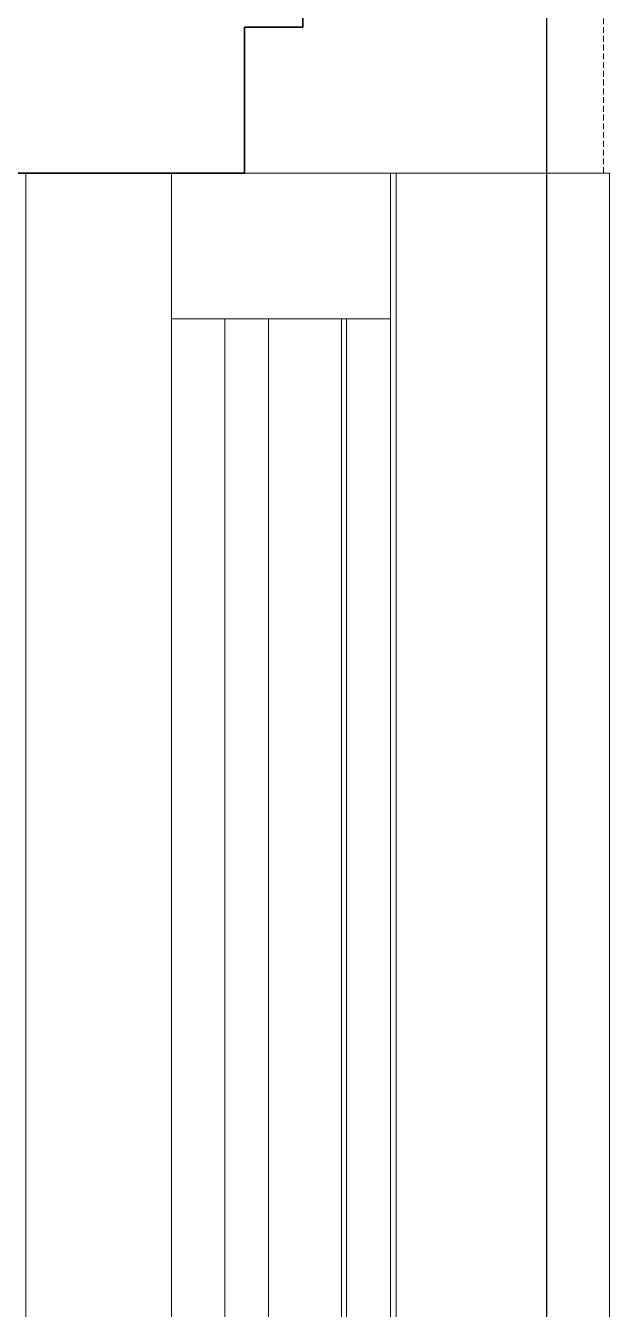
# Model space of a CAD drawing. Header units: millimetres. Extents: x 652554 to 1678317, y -308114 to 170803.
# Drawn here: x 678546.9 to 678746.9, y 113360.6 to 113800.5 of the extents above; entities that cross this region are included whole.
import ezdxf

# ---------------------------------------------------------------- set-up
doc = ezdxf.new("R2010")
doc.units = ezdxf.units.MM
doc.linetypes.add('DPA_Hidden 50', pattern=[3, 2, -1])
for name, color, linetype, lineweight in [('A-DETL', 1, 'Continuous', 70), ('A-GENM', 1, 'Continuous', 9), ('A-GLAZ-CURT', 2, 'Continuous', 9), ('A-GLAZ-CWMG', 2, 'Continuous', 35)]:
    doc.layers.add(name, color=color, linetype=linetype, lineweight=lineweight)
doc.layers.add('DIM', color=1, linetype='Continuous')

# ---------------------------------------------------------------- blocks, each defined once
blk = doc.blocks.new('DPA_CP_Entrance Louver Grill Vertical Z - Louver Grill Vertical Z-18398701-2250-01 ENTRANCE 2 ELEVATION 3')
at = {"layer": 'A-GLAZ-CURT'}
for p, q in [((632540.53, 113750), (632490.53, 113750)), ((632490.53, 113750), (632540.53, 113750)), ((632540.53, 113750), (632490.53, 113750)), ((632490.53, 113750), (632540.53, 113750)), ((632490.53, 108575), (632490.53, 113750)), ((632490.53, 108575), (632490.53, 113750)), ((632490.53, 108575), (632490.53, 113750)), ((632490.53, 108575), (632490.53, 113750)), ((632540.53, 113750), (632540.53, 108575)), ((632540.53, 108575), (632540.53, 113750)), ((632540.53, 113750), (632540.53, 108575)), ((632540.53, 108575), (632540.53, 113750)), ((632540.53, 113700), (632540.53, 113750)), ((632540.53, 113750), (632615.53, 113750)), ((632615.53, 113750), (632540.53, 113750)), ((632540.53, 113750), (632540.53, 113700)), ((632615.53, 113750), (632690.53, 113750)), ((632617.53, 113750), (632615.53, 113750)), ((632615.53, 113750), (632615.53, 108575)), ((632615.53, 108575), (632615.53, 113750)), ((632615.53, 113750), (632617.53, 113750)), ((632690.53, 113750), (632615.53, 113750)), ((632615.53, 113750), (632615.53, 108575)), ((632615.53, 108575), (632615.53, 113750)), ((632615.53, 113750), (632615.53, 113700)), ((632615.53, 113700), (632615.53, 113750)), ((632690.53, 113750), (632617.53, 113750)), ((632617.53, 113750), (632690.53, 113750)), ((632617.53, 108575), (632617.53, 113750)), ((632617.53, 108575), (632617.53, 113750)), ((632690.53, 113750), (632690.53, 108575)), ((632690.53, 113750), (632690.53, 108575)), ((632690.53, 108575), (632690.53, 113750)), ((632690.53, 108575), (632690.53, 113750)), ((632615.53, 113700), (632540.53, 113700)), ((632540.53, 113700), (632615.53, 113700))]:
    blk.add_line(p, q, dxfattribs=at)
blk = doc.blocks.new('DPA_CP_Entrance Louver Grill Vertical Z - Louver Grill Vertical Z-V52-2250-01 ENTRANCE 2 ELEVATION 3')
at = {"layer": 'A-GLAZ-CURT'}
for p, q in [((632540.53, 113750), (632490.53, 113750)), ((632490.53, 113750), (632540.53, 113750)), ((632540.53, 113750), (632490.53, 113750)), ((632490.53, 113750), (632540.53, 113750)), ((632490.53, 108575), (632490.53, 113750)), ((632490.53, 108575), (632490.53, 113750)), ((632490.53, 108575), (632490.53, 113750)), ((632490.53, 108575), (632490.53, 113750)), ((632540.53, 113750), (632540.53, 108575)), ((632540.53, 108575), (632540.53, 113750)), ((632540.53, 113750), (632540.53, 108575)), ((632540.53, 108575), (632540.53, 113750)), ((632540.53, 113700), (632540.53, 113750)), ((632540.53, 113750), (632615.53, 113750)), ((632615.53, 113750), (632540.53, 113750)), ((632540.53, 113750), (632540.53, 113700)), ((632615.53, 113750), (632690.53, 113750)), ((632617.53, 113750), (632615.53, 113750)), ((632615.53, 113750), (632615.53, 108575)), ((632615.53, 108575), (632615.53, 113750)), ((632615.53, 113750), (632617.53, 113750)), ((632690.53, 113750), (632615.53, 113750)), ((632615.53, 113750), (632615.53, 108575)), ((632615.53, 108575), (632615.53, 113750)), ((632615.53, 113750), (632615.53, 113700)), ((632615.53, 113700), (632615.53, 113750)), ((632690.53, 113750), (632617.53, 113750)), ((632617.53, 113750), (632690.53, 113750)), ((632690.53, 113750), (632690.53, 108575)), ((632690.53, 113750), (632690.53, 108575)), ((632690.53, 108575), (632690.53, 113750)), ((632690.53, 108575), (632690.53, 113750)), ((632615.53, 113700), (632540.53, 113700)), ((632540.53, 113700), (632615.53, 113700))]:
    blk.add_line(p, q, dxfattribs=at)
blk = doc.blocks.new('GM_Louver Grill Vertical Z - Z Profile-12047619-2250-01 ENTRANCE 2 ELEVATION 3')
at = {"layer": 'A-GENM'}
for p, q in [((632615.53, 113750), (632688.53, 113750)), ((632617.53, 113750), (632615.53, 113750)), ((632615.53, 113750), (632615.53, 108575)), ((632615.53, 108575), (632615.53, 113750)), ((632690.53, 113750), (632617.53, 113750)), ((632689.33, 113750), (632690.53, 113750)), ((632690.53, 108575), (632690.53, 113750)), ((632690.53, 108575), (632690.53, 113750)), ((632690.53, 108575), (632690.53, 113750))]:
    blk.add_line(p, q, dxfattribs=at)
blk = doc.blocks.new('DPA_CP_Entrance Louver Grill Vertical Z - Louver Grill Vertical Z-18398766-2250-01 ENTRANCE 2 ELEVATION 3')
at = {"layer": 'A-GLAZ-CURT'}
for p, q in [((632533.83, 113750), (631932.54, 113750)), ((632598.78, 113750), (631997.49, 113750)), ((632508.83, 113750), (632465.53, 113750)), ((632465.53, 113750), (632490.53, 113750)), ((632490.53, 113750), (632533.83, 113750)), ((632490.53, 108575), (632490.53, 113750)), ((632533.83, 113750), (632508.83, 113750)), ((632598.78, 113750), (632533.83, 113750)), ((632573.78, 113750), (632598.78, 113750)), ((632638.73, 113750), (632573.78, 113750)), ((632600.51, 113750), (632576.51, 113750)), ((632576.51, 113750), (632639.73, 113750)), ((632598.78, 113750), (632600.51, 113750)), ((632540.53, 113700), (632598.78, 113700)), ((632573.73, 113700), (632540.53, 113700)), ((632573.78, 113700), (632573.78, 108635)), ((632598.78, 113700), (632574.78, 113700)), ((632598.78, 108635), (632598.78, 113700)), ((632600.51, 108635), (632600.51, 113700))]:
    blk.add_line(p, q, dxfattribs=at)
blk = doc.blocks.new('GM_Louver Grill Vertical Z - Z Profile-V58-2250-01 ENTRANCE 2 ELEVATION 3')
at = {"layer": 'A-GENM'}
for p, q in [((632446, 113750), (632460.95, 113750)), ((632447.73, 113750), (632446, 113750)), ((632460.87, 113750), (632447.73, 113750)), ((632500.95, 113750), (632460.87, 113750)), ((632460.95, 113750), (632501.04, 113750)), ((632505.95, 113750), (632500.95, 113750)), ((632501.04, 113750), (632504.22, 113750)), ((632504.22, 113750), (632505.95, 113750))]:
    blk.add_line(p, q, dxfattribs=at)
blk = doc.blocks.new('GM_Louver Grill Vertical Z - Z Profile-V57-2250-01 ENTRANCE 2 ELEVATION 3')
at = {"layer": 'A-GENM'}
for p, q in [((632145.26, 113750), (632160.21, 113750)), ((632147, 113750), (632145.26, 113750)), ((632160.13, 113750), (632147, 113750)), ((632200.22, 113750), (632160.13, 113750)), ((632160.21, 113750), (632200.3, 113750)), ((632205.22, 113750), (632200.22, 113750)), ((632200.3, 113750), (632203.48, 113750)), ((632203.48, 113750), (632205.22, 113750)), ((632145.26, 113700), (632145.26, 108635)), ((632160.21, 108635), (632160.21, 113700))]:
    blk.add_line(p, q, dxfattribs=at)
blk = doc.blocks.new('Rectangular Mullion - Entrance Louver Top-15304690-2250-01 ENTRANCE 2 ELEVATION 3')
at = {"layer": 'A-GLAZ-CWMG'}
blk.add_line((631058.33, 113750), (632490.53, 113750), dxfattribs=at)
blk.add_line((631058.33, 113750), (632490.53, 113750), dxfattribs=at)
blk = doc.blocks.new('Rectangular Mullion - Entrance Louver Top-15305103-2250-01 ENTRANCE 2 ELEVATION 3')
at = {"layer": 'A-GLAZ-CWMG'}
for p, q in [((632685.53, 113950), (632415.53, 113950)), ((632415.53, 113950), (632415.53, 113750)), ((632685.53, 113920), (632685.53, 113950)), ((632585.53, 113800), (632585.53, 113920)), ((632585.53, 113920), (632685.53, 113920)), ((632565.53, 113750), (632565.53, 113800)), ((632565.53, 113800), (632585.53, 113800)), ((632415.53, 113750), (632565.53, 113750))]:
    blk.add_line(p, q, dxfattribs=at)
blk = doc.blocks.new('Rectangular Mullion - Entrance Louver Top-15305097-2250-01 ENTRANCE 2 ELEVATION 3')
at = {"layer": 'A-GLAZ-CWMG'}
for p, q in [((632685.53, 113920), (632685.53, 113950)), ((632585.53, 113800.99), (632585.53, 113920)), ((632565.53, 113750), (632565.53, 113800))]:
    blk.add_line(p, q, dxfattribs=at)
blk = doc.blocks.new('Rectangular Mullion - Entrance Louver Top-15305096-2250-01 ENTRANCE 2 ELEVATION 3')
at = {"layer": 'A-GLAZ-CWMG'}
for p, q in [((632585.53, 113800), (632565.53, 113800)), ((632565.53, 113800), (632565.53, 113750)), ((632565.53, 113750), (631954.19, 113750))]:
    blk.add_line(p, q, dxfattribs=at)

msp = doc.modelspace()

# ---------------------------------------------------------------- linework, layer by layer
at = {"layer": 'A-DETL', "color": 9, "linetype": 'DPA_Hidden 50', "lineweight": 9}
msp.add_line((678744.9322, 113749.999), (678744.9322, 114549.999), dxfattribs=at)
at = {"layer": 'DIM', "color": 6}
msp.add_lwpolyline([(669892, 113950.8585), (678725.3852, 113950.8585), (678725.3852, 102550), (669892, 102550)], close=True, dxfattribs=at)

# ---------------------------------------------------------------- block references
at = {"layer": 'A-GENM'}
for name, p in [('GM_Louver Grill Vertical Z - Z Profile-V58-2250-01 ENTRANCE 2 ELEVATION 3', (46056.406, 0)), ('GM_Louver Grill Vertical Z - Z Profile-V58-2250-01 ENTRANCE 2 ELEVATION 3', (46093.9982, 0)), ('GM_Louver Grill Vertical Z - Z Profile-V58-2250-01 ENTRANCE 2 ELEVATION 3', (46131.5904, 0)), ('GM_Louver Grill Vertical Z - Z Profile-V57-2250-01 ENTRANCE 2 ELEVATION 3', (46469.9206, 0)), ('GM_Louver Grill Vertical Z - Z Profile-12047619-2250-01 ENTRANCE 2 ELEVATION 3', (46056.406, 0)), ('GM_Louver Grill Vertical Z - Z Profile-12047619-2250-01 ENTRANCE 2 ELEVATION 3', (46056.406, 0)), ('GM_Louver Grill Vertical Z - Z Profile-12047619-2250-01 ENTRANCE 2 ELEVATION 3', (46056.406, 0)), ('GM_Louver Grill Vertical Z - Z Profile-12047619-2250-01 ENTRANCE 2 ELEVATION 3', (46056.406, 0)), ('GM_Louver Grill Vertical Z - Z Profile-12047619-2250-01 ENTRANCE 2 ELEVATION 3', (46056.406, 0)), ('GM_Louver Grill Vertical Z - Z Profile-12047619-2250-01 ENTRANCE 2 ELEVATION 3', (46056.406, 0)), ('GM_Louver Grill Vertical Z - Z Profile-12047619-2250-01 ENTRANCE 2 ELEVATION 3', (46056.406, 0)), ('GM_Louver Grill Vertical Z - Z Profile-12047619-2250-01 ENTRANCE 2 ELEVATION 3', (46056.406, 0)), ('GM_Louver Grill Vertical Z - Z Profile-12047619-2250-01 ENTRANCE 2 ELEVATION 3', (46056.406, 0)), ('GM_Louver Grill Vertical Z - Z Profile-12047619-2250-01 ENTRANCE 2 ELEVATION 3', (46056.406, 0)), ('GM_Louver Grill Vertical Z - Z Profile-12047619-2250-01 ENTRANCE 2 ELEVATION 3', (46056.406, 0)), ('GM_Louver Grill Vertical Z - Z Profile-12047619-2250-01 ENTRANCE 2 ELEVATION 3', (46056.406, 0)), ('GM_Louver Grill Vertical Z - Z Profile-12047619-2250-01 ENTRANCE 2 ELEVATION 3', (46056.406, 0)), ('GM_Louver Grill Vertical Z - Z Profile-12047619-2250-01 ENTRANCE 2 ELEVATION 3', (46056.406, 0)), ('GM_Louver Grill Vertical Z - Z Profile-12047619-2250-01 ENTRANCE 2 ELEVATION 3', (46056.406, 0)), ('GM_Louver Grill Vertical Z - Z Profile-12047619-2250-01 ENTRANCE 2 ELEVATION 3', (46056.406, 0)), ('GM_Louver Grill Vertical Z - Z Profile-12047619-2250-01 ENTRANCE 2 ELEVATION 3', (46056.406, 0)), ('GM_Louver Grill Vertical Z - Z Profile-12047619-2250-01 ENTRANCE 2 ELEVATION 3', (46056.406, 0)), ('GM_Louver Grill Vertical Z - Z Profile-12047619-2250-01 ENTRANCE 2 ELEVATION 3', (46056.406, 0)), ('GM_Louver Grill Vertical Z - Z Profile-12047619-2250-01 ENTRANCE 2 ELEVATION 3', (46056.406, 0)), ('GM_Louver Grill Vertical Z - Z Profile-12047619-2250-01 ENTRANCE 2 ELEVATION 3', (46056.406, 0)), ('GM_Louver Grill Vertical Z - Z Profile-12047619-2250-01 ENTRANCE 2 ELEVATION 3', (46056.406, 0)), ('GM_Louver Grill Vertical Z - Z Profile-12047619-2250-01 ENTRANCE 2 ELEVATION 3', (46056.406, 0)), ('GM_Louver Grill Vertical Z - Z Profile-12047619-2250-01 ENTRANCE 2 ELEVATION 3', (46056.406, 0)), ('GM_Louver Grill Vertical Z - Z Profile-12047619-2250-01 ENTRANCE 2 ELEVATION 3', (46056.406, 0)), ('GM_Louver Grill Vertical Z - Z Profile-12047619-2250-01 ENTRANCE 2 ELEVATION 3', (46056.406, 0)), ('GM_Louver Grill Vertical Z - Z Profile-12047619-2250-01 ENTRANCE 2 ELEVATION 3', (46056.406, 0)), ('GM_Louver Grill Vertical Z - Z Profile-12047619-2250-01 ENTRANCE 2 ELEVATION 3', (46056.406, 0)), ('GM_Louver Grill Vertical Z - Z Profile-12047619-2250-01 ENTRANCE 2 ELEVATION 3', (46056.406, 0)), ('GM_Louver Grill Vertical Z - Z Profile-12047619-2250-01 ENTRANCE 2 ELEVATION 3', (46056.406, 0)), ('GM_Louver Grill Vertical Z - Z Profile-12047619-2250-01 ENTRANCE 2 ELEVATION 3', (46056.406, 0)), ('GM_Louver Grill Vertical Z - Z Profile-12047619-2250-01 ENTRANCE 2 ELEVATION 3', (46056.406, 0)), ('GM_Louver Grill Vertical Z - Z Profile-12047619-2250-01 ENTRANCE 2 ELEVATION 3', (46056.406, 0)), ('GM_Louver Grill Vertical Z - Z Profile-12047619-2250-01 ENTRANCE 2 ELEVATION 3', (46056.406, 0)), ('GM_Louver Grill Vertical Z - Z Profile-12047619-2250-01 ENTRANCE 2 ELEVATION 3', (46056.406, 0)), ('GM_Louver Grill Vertical Z - Z Profile-12047619-2250-01 ENTRANCE 2 ELEVATION 3', (46056.406, 0)), ('GM_Louver Grill Vertical Z - Z Profile-12047619-2250-01 ENTRANCE 2 ELEVATION 3', (46056.406, 0)), ('GM_Louver Grill Vertical Z - Z Profile-12047619-2250-01 ENTRANCE 2 ELEVATION 3', (46056.406, 0)), ('GM_Louver Grill Vertical Z - Z Profile-12047619-2250-01 ENTRANCE 2 ELEVATION 3', (46056.406, 0)), ('GM_Louver Grill Vertical Z - Z Profile-12047619-2250-01 ENTRANCE 2 ELEVATION 3', (46056.406, 0)), ('GM_Louver Grill Vertical Z - Z Profile-12047619-2250-01 ENTRANCE 2 ELEVATION 3', (46056.406, 0)), ('GM_Louver Grill Vertical Z - Z Profile-12047619-2250-01 ENTRANCE 2 ELEVATION 3', (46056.406, 0)), ('GM_Louver Grill Vertical Z - Z Profile-12047619-2250-01 ENTRANCE 2 ELEVATION 3', (46056.406, 0)), ('GM_Louver Grill Vertical Z - Z Profile-12047619-2250-01 ENTRANCE 2 ELEVATION 3', (46056.406, 0)), ('GM_Louver Grill Vertical Z - Z Profile-12047619-2250-01 ENTRANCE 2 ELEVATION 3', (46056.406, 0)), ('GM_Louver Grill Vertical Z - Z Profile-12047619-2250-01 ENTRANCE 2 ELEVATION 3', (46056.406, 0)), ('GM_Louver Grill Vertical Z - Z Profile-12047619-2250-01 ENTRANCE 2 ELEVATION 3', (46056.406, 0)), ('GM_Louver Grill Vertical Z - Z Profile-12047619-2250-01 ENTRANCE 2 ELEVATION 3', (46056.406, 0)), ('GM_Louver Grill Vertical Z - Z Profile-12047619-2250-01 ENTRANCE 2 ELEVATION 3', (46056.406, 0)), ('GM_Louver Grill Vertical Z - Z Profile-12047619-2250-01 ENTRANCE 2 ELEVATION 3', (46056.406, 0)), ('GM_Louver Grill Vertical Z - Z Profile-12047619-2250-01 ENTRANCE 2 ELEVATION 3', (46056.406, 0)), ('GM_Louver Grill Vertical Z - Z Profile-12047619-2250-01 ENTRANCE 2 ELEVATION 3', (46056.406, 0)), ('GM_Louver Grill Vertical Z - Z Profile-12047619-2250-01 ENTRANCE 2 ELEVATION 3', (46056.406, 0)), ('GM_Louver Grill Vertical Z - Z Profile-12047619-2250-01 ENTRANCE 2 ELEVATION 3', (46056.406, 0)), ('GM_Louver Grill Vertical Z - Z Profile-12047619-2250-01 ENTRANCE 2 ELEVATION 3', (46056.406, 0)), ('GM_Louver Grill Vertical Z - Z Profile-12047619-2250-01 ENTRANCE 2 ELEVATION 3', (46056.406, 0)), ('GM_Louver Grill Vertical Z - Z Profile-12047619-2250-01 ENTRANCE 2 ELEVATION 3', (46056.406, 0)), ('GM_Louver Grill Vertical Z - Z Profile-12047619-2250-01 ENTRANCE 2 ELEVATION 3', (46056.406, 0)), ('GM_Louver Grill Vertical Z - Z Profile-12047619-2250-01 ENTRANCE 2 ELEVATION 3', (46056.406, 0)), ('GM_Louver Grill Vertical Z - Z Profile-12047619-2250-01 ENTRANCE 2 ELEVATION 3', (46056.406, 0)), ('GM_Louver Grill Vertical Z - Z Profile-12047619-2250-01 ENTRANCE 2 ELEVATION 3', (46056.406, 0)), ('GM_Louver Grill Vertical Z - Z Profile-12047619-2250-01 ENTRANCE 2 ELEVATION 3', (46056.406, 0)), ('GM_Louver Grill Vertical Z - Z Profile-12047619-2250-01 ENTRANCE 2 ELEVATION 3', (46056.406, 0)), ('GM_Louver Grill Vertical Z - Z Profile-12047619-2250-01 ENTRANCE 2 ELEVATION 3', (46056.406, 0)), ('GM_Louver Grill Vertical Z - Z Profile-12047619-2250-01 ENTRANCE 2 ELEVATION 3', (46056.406, 0)), ('GM_Louver Grill Vertical Z - Z Profile-12047619-2250-01 ENTRANCE 2 ELEVATION 3', (46056.406, 0)), ('GM_Louver Grill Vertical Z - Z Profile-12047619-2250-01 ENTRANCE 2 ELEVATION 3', (46056.406, 0)), ('GM_Louver Grill Vertical Z - Z Profile-12047619-2250-01 ENTRANCE 2 ELEVATION 3', (46056.406, 0)), ('GM_Louver Grill Vertical Z - Z Profile-12047619-2250-01 ENTRANCE 2 ELEVATION 3', (46056.406, 0)), ('GM_Louver Grill Vertical Z - Z Profile-12047619-2250-01 ENTRANCE 2 ELEVATION 3', (46056.406, 0)), ('GM_Louver Grill Vertical Z - Z Profile-12047619-2250-01 ENTRANCE 2 ELEVATION 3', (46056.406, 0)), ('GM_Louver Grill Vertical Z - Z Profile-12047619-2250-01 ENTRANCE 2 ELEVATION 3', (46056.406, 0)), ('GM_Louver Grill Vertical Z - Z Profile-12047619-2250-01 ENTRANCE 2 ELEVATION 3', (46056.406, 0)), ('GM_Louver Grill Vertical Z - Z Profile-12047619-2250-01 ENTRANCE 2 ELEVATION 3', (46056.406, 0)), ('GM_Louver Grill Vertical Z - Z Profile-12047619-2250-01 ENTRANCE 2 ELEVATION 3', (46056.406, 0)), ('GM_Louver Grill Vertical Z - Z Profile-12047619-2250-01 ENTRANCE 2 ELEVATION 3', (46056.406, 0)), ('GM_Louver Grill Vertical Z - Z Profile-12047619-2250-01 ENTRANCE 2 ELEVATION 3', (46056.406, 0)), ('GM_Louver Grill Vertical Z - Z Profile-12047619-2250-01 ENTRANCE 2 ELEVATION 3', (46056.406, 0)), ('GM_Louver Grill Vertical Z - Z Profile-12047619-2250-01 ENTRANCE 2 ELEVATION 3', (46056.406, 0)), ('GM_Louver Grill Vertical Z - Z Profile-12047619-2250-01 ENTRANCE 2 ELEVATION 3', (46056.406, 0)), ('GM_Louver Grill Vertical Z - Z Profile-12047619-2250-01 ENTRANCE 2 ELEVATION 3', (46056.406, 0)), ('GM_Louver Grill Vertical Z - Z Profile-12047619-2250-01 ENTRANCE 2 ELEVATION 3', (46056.406, 0)), ('GM_Louver Grill Vertical Z - Z Profile-12047619-2250-01 ENTRANCE 2 ELEVATION 3', (46056.406, 0)), ('GM_Louver Grill Vertical Z - Z Profile-12047619-2250-01 ENTRANCE 2 ELEVATION 3', (46056.406, 0)), ('GM_Louver Grill Vertical Z - Z Profile-12047619-2250-01 ENTRANCE 2 ELEVATION 3', (46056.406, 0)), ('GM_Louver Grill Vertical Z - Z Profile-12047619-2250-01 ENTRANCE 2 ELEVATION 3', (46056.406, 0)), ('GM_Louver Grill Vertical Z - Z Profile-12047619-2250-01 ENTRANCE 2 ELEVATION 3', (46056.406, 0)), ('GM_Louver Grill Vertical Z - Z Profile-12047619-2250-01 ENTRANCE 2 ELEVATION 3', (46056.406, 0)), ('GM_Louver Grill Vertical Z - Z Profile-12047619-2250-01 ENTRANCE 2 ELEVATION 3', (46056.406, 0)), ('GM_Louver Grill Vertical Z - Z Profile-12047619-2250-01 ENTRANCE 2 ELEVATION 3', (46056.406, 0)), ('GM_Louver Grill Vertical Z - Z Profile-12047619-2250-01 ENTRANCE 2 ELEVATION 3', (46056.406, 0)), ('GM_Louver Grill Vertical Z - Z Profile-12047619-2250-01 ENTRANCE 2 ELEVATION 3', (46056.406, 0)), ('GM_Louver Grill Vertical Z - Z Profile-12047619-2250-01 ENTRANCE 2 ELEVATION 3', (46056.406, 0)), ('GM_Louver Grill Vertical Z - Z Profile-12047619-2250-01 ENTRANCE 2 ELEVATION 3', (46056.406, 0)), ('GM_Louver Grill Vertical Z - Z Profile-12047619-2250-01 ENTRANCE 2 ELEVATION 3', (46056.406, 0)), ('GM_Louver Grill Vertical Z - Z Profile-12047619-2250-01 ENTRANCE 2 ELEVATION 3', (46056.406, 0)), ('GM_Louver Grill Vertical Z - Z Profile-12047619-2250-01 ENTRANCE 2 ELEVATION 3', (46056.406, 0)), ('GM_Louver Grill Vertical Z - Z Profile-12047619-2250-01 ENTRANCE 2 ELEVATION 3', (46056.406, 0)), ('GM_Louver Grill Vertical Z - Z Profile-12047619-2250-01 ENTRANCE 2 ELEVATION 3', (46056.406, 0)), ('GM_Louver Grill Vertical Z - Z Profile-12047619-2250-01 ENTRANCE 2 ELEVATION 3', (46056.406, 0)), ('GM_Louver Grill Vertical Z - Z Profile-12047619-2250-01 ENTRANCE 2 ELEVATION 3', (46056.406, 0)), ('GM_Louver Grill Vertical Z - Z Profile-12047619-2250-01 ENTRANCE 2 ELEVATION 3', (46056.406, 0)), ('GM_Louver Grill Vertical Z - Z Profile-12047619-2250-01 ENTRANCE 2 ELEVATION 3', (46056.406, 0)), ('GM_Louver Grill Vertical Z - Z Profile-12047619-2250-01 ENTRANCE 2 ELEVATION 3', (46056.406, 0)), ('GM_Louver Grill Vertical Z - Z Profile-12047619-2250-01 ENTRANCE 2 ELEVATION 3', (46056.406, 0)), ('GM_Louver Grill Vertical Z - Z Profile-12047619-2250-01 ENTRANCE 2 ELEVATION 3', (46056.406, 0)), ('GM_Louver Grill Vertical Z - Z Profile-12047619-2250-01 ENTRANCE 2 ELEVATION 3', (46056.406, 0)), ('GM_Louver Grill Vertical Z - Z Profile-12047619-2250-01 ENTRANCE 2 ELEVATION 3', (46056.406, 0)), ('GM_Louver Grill Vertical Z - Z Profile-12047619-2250-01 ENTRANCE 2 ELEVATION 3', (46056.406, 0)), ('GM_Louver Grill Vertical Z - Z Profile-12047619-2250-01 ENTRANCE 2 ELEVATION 3', (46056.406, 0)), ('GM_Louver Grill Vertical Z - Z Profile-12047619-2250-01 ENTRANCE 2 ELEVATION 3', (46056.406, 0)), ('GM_Louver Grill Vertical Z - Z Profile-12047619-2250-01 ENTRANCE 2 ELEVATION 3', (46056.406, 0)), ('GM_Louver Grill Vertical Z - Z Profile-12047619-2250-01 ENTRANCE 2 ELEVATION 3', (46056.406, 0)), ('GM_Louver Grill Vertical Z - Z Profile-12047619-2250-01 ENTRANCE 2 ELEVATION 3', (46056.406, 0)), ('GM_Louver Grill Vertical Z - Z Profile-12047619-2250-01 ENTRANCE 2 ELEVATION 3', (46056.406, 0)), ('GM_Louver Grill Vertical Z - Z Profile-12047619-2250-01 ENTRANCE 2 ELEVATION 3', (46056.406, 0)), ('GM_Louver Grill Vertical Z - Z Profile-12047619-2250-01 ENTRANCE 2 ELEVATION 3', (46056.406, 0)), ('GM_Louver Grill Vertical Z - Z Profile-12047619-2250-01 ENTRANCE 2 ELEVATION 3', (46056.406, 0)), ('GM_Louver Grill Vertical Z - Z Profile-12047619-2250-01 ENTRANCE 2 ELEVATION 3', (46056.406, 0)), ('GM_Louver Grill Vertical Z - Z Profile-12047619-2250-01 ENTRANCE 2 ELEVATION 3', (46056.406, 0)), ('GM_Louver Grill Vertical Z - Z Profile-12047619-2250-01 ENTRANCE 2 ELEVATION 3', (46056.406, 0)), ('GM_Louver Grill Vertical Z - Z Profile-12047619-2250-01 ENTRANCE 2 ELEVATION 3', (46056.406, 0)), ('GM_Louver Grill Vertical Z - Z Profile-12047619-2250-01 ENTRANCE 2 ELEVATION 3', (46056.406, 0)), ('GM_Louver Grill Vertical Z - Z Profile-12047619-2250-01 ENTRANCE 2 ELEVATION 3', (46056.406, 0)), ('GM_Louver Grill Vertical Z - Z Profile-12047619-2250-01 ENTRANCE 2 ELEVATION 3', (46056.406, 0)), ('GM_Louver Grill Vertical Z - Z Profile-12047619-2250-01 ENTRANCE 2 ELEVATION 3', (46056.406, 0)), ('GM_Louver Grill Vertical Z - Z Profile-12047619-2250-01 ENTRANCE 2 ELEVATION 3', (46056.406, 0)), ('GM_Louver Grill Vertical Z - Z Profile-12047619-2250-01 ENTRANCE 2 ELEVATION 3', (46056.406, 0)), ('GM_Louver Grill Vertical Z - Z Profile-12047619-2250-01 ENTRANCE 2 ELEVATION 3', (46056.406, 0)), ('GM_Louver Grill Vertical Z - Z Profile-12047619-2250-01 ENTRANCE 2 ELEVATION 3', (46056.406, 0)), ('GM_Louver Grill Vertical Z - Z Profile-12047619-2250-01 ENTRANCE 2 ELEVATION 3', (46056.406, 0)), ('GM_Louver Grill Vertical Z - Z Profile-12047619-2250-01 ENTRANCE 2 ELEVATION 3', (46056.406, 0)), ('GM_Louver Grill Vertical Z - Z Profile-12047619-2250-01 ENTRANCE 2 ELEVATION 3', (46056.406, 0)), ('GM_Louver Grill Vertical Z - Z Profile-12047619-2250-01 ENTRANCE 2 ELEVATION 3', (46056.406, 0)), ('GM_Louver Grill Vertical Z - Z Profile-12047619-2250-01 ENTRANCE 2 ELEVATION 3', (46056.406, 0)), ('GM_Louver Grill Vertical Z - Z Profile-12047619-2250-01 ENTRANCE 2 ELEVATION 3', (46056.406, 0)), ('GM_Louver Grill Vertical Z - Z Profile-12047619-2250-01 ENTRANCE 2 ELEVATION 3', (46056.406, 0)), ('GM_Louver Grill Vertical Z - Z Profile-12047619-2250-01 ENTRANCE 2 ELEVATION 3', (46056.406, 0)), ('GM_Louver Grill Vertical Z - Z Profile-12047619-2250-01 ENTRANCE 2 ELEVATION 3', (46056.406, 0)), ('GM_Louver Grill Vertical Z - Z Profile-12047619-2250-01 ENTRANCE 2 ELEVATION 3', (46056.406, 0)), ('GM_Louver Grill Vertical Z - Z Profile-12047619-2250-01 ENTRANCE 2 ELEVATION 3', (46056.406, 0)), ('GM_Louver Grill Vertical Z - Z Profile-12047619-2250-01 ENTRANCE 2 ELEVATION 3', (46056.406, 0)), ('GM_Louver Grill Vertical Z - Z Profile-12047619-2250-01 ENTRANCE 2 ELEVATION 3', (46056.406, 0)), ('GM_Louver Grill Vertical Z - Z Profile-12047619-2250-01 ENTRANCE 2 ELEVATION 3', (46056.406, 0)), ('GM_Louver Grill Vertical Z - Z Profile-12047619-2250-01 ENTRANCE 2 ELEVATION 3', (46056.406, 0)), ('GM_Louver Grill Vertical Z - Z Profile-12047619-2250-01 ENTRANCE 2 ELEVATION 3', (46056.406, 0)), ('GM_Louver Grill Vertical Z - Z Profile-12047619-2250-01 ENTRANCE 2 ELEVATION 3', (46056.406, 0)), ('GM_Louver Grill Vertical Z - Z Profile-12047619-2250-01 ENTRANCE 2 ELEVATION 3', (46056.406, 0)), ('GM_Louver Grill Vertical Z - Z Profile-12047619-2250-01 ENTRANCE 2 ELEVATION 3', (46056.406, 0)), ('GM_Louver Grill Vertical Z - Z Profile-12047619-2250-01 ENTRANCE 2 ELEVATION 3', (46056.406, 0)), ('GM_Louver Grill Vertical Z - Z Profile-12047619-2250-01 ENTRANCE 2 ELEVATION 3', (46056.406, 0)), ('GM_Louver Grill Vertical Z - Z Profile-12047619-2250-01 ENTRANCE 2 ELEVATION 3', (46056.406, 0)), ('GM_Louver Grill Vertical Z - Z Profile-12047619-2250-01 ENTRANCE 2 ELEVATION 3', (46056.406, 0)), ('GM_Louver Grill Vertical Z - Z Profile-12047619-2250-01 ENTRANCE 2 ELEVATION 3', (46056.406, 0)), ('GM_Louver Grill Vertical Z - Z Profile-12047619-2250-01 ENTRANCE 2 ELEVATION 3', (46056.406, 0)), ('GM_Louver Grill Vertical Z - Z Profile-12047619-2250-01 ENTRANCE 2 ELEVATION 3', (46056.406, 0)), ('GM_Louver Grill Vertical Z - Z Profile-12047619-2250-01 ENTRANCE 2 ELEVATION 3', (46056.406, 0)), ('GM_Louver Grill Vertical Z - Z Profile-12047619-2250-01 ENTRANCE 2 ELEVATION 3', (46056.406, 0)), ('GM_Louver Grill Vertical Z - Z Profile-12047619-2250-01 ENTRANCE 2 ELEVATION 3', (46056.406, 0)), ('GM_Louver Grill Vertical Z - Z Profile-12047619-2250-01 ENTRANCE 2 ELEVATION 3', (46056.406, 0)), ('GM_Louver Grill Vertical Z - Z Profile-12047619-2250-01 ENTRANCE 2 ELEVATION 3', (46056.406, 0)), ('GM_Louver Grill Vertical Z - Z Profile-12047619-2250-01 ENTRANCE 2 ELEVATION 3', (46056.406, 0)), ('GM_Louver Grill Vertical Z - Z Profile-12047619-2250-01 ENTRANCE 2 ELEVATION 3', (46056.406, 0)), ('GM_Louver Grill Vertical Z - Z Profile-12047619-2250-01 ENTRANCE 2 ELEVATION 3', (46056.406, 0)), ('GM_Louver Grill Vertical Z - Z Profile-12047619-2250-01 ENTRANCE 2 ELEVATION 3', (46056.406, 0)), ('GM_Louver Grill Vertical Z - Z Profile-12047619-2250-01 ENTRANCE 2 ELEVATION 3', (46056.406, 0)), ('GM_Louver Grill Vertical Z - Z Profile-12047619-2250-01 ENTRANCE 2 ELEVATION 3', (46056.406, 0)), ('GM_Louver Grill Vertical Z - Z Profile-12047619-2250-01 ENTRANCE 2 ELEVATION 3', (46056.406, 0)), ('GM_Louver Grill Vertical Z - Z Profile-12047619-2250-01 ENTRANCE 2 ELEVATION 3', (46056.406, 0)), ('GM_Louver Grill Vertical Z - Z Profile-12047619-2250-01 ENTRANCE 2 ELEVATION 3', (46056.406, 0)), ('GM_Louver Grill Vertical Z - Z Profile-12047619-2250-01 ENTRANCE 2 ELEVATION 3', (46056.406, 0)), ('GM_Louver Grill Vertical Z - Z Profile-12047619-2250-01 ENTRANCE 2 ELEVATION 3', (46056.406, 0)), ('GM_Louver Grill Vertical Z - Z Profile-12047619-2250-01 ENTRANCE 2 ELEVATION 3', (46056.406, 0)), ('GM_Louver Grill Vertical Z - Z Profile-12047619-2250-01 ENTRANCE 2 ELEVATION 3', (46056.406, 0)), ('GM_Louver Grill Vertical Z - Z Profile-12047619-2250-01 ENTRANCE 2 ELEVATION 3', (46056.406, 0)), ('GM_Louver Grill Vertical Z - Z Profile-12047619-2250-01 ENTRANCE 2 ELEVATION 3', (46056.406, 0)), ('GM_Louver Grill Vertical Z - Z Profile-12047619-2250-01 ENTRANCE 2 ELEVATION 3', (46056.406, 0)), ('GM_Louver Grill Vertical Z - Z Profile-12047619-2250-01 ENTRANCE 2 ELEVATION 3', (46056.406, 0)), ('GM_Louver Grill Vertical Z - Z Profile-12047619-2250-01 ENTRANCE 2 ELEVATION 3', (46056.406, 0)), ('GM_Louver Grill Vertical Z - Z Profile-12047619-2250-01 ENTRANCE 2 ELEVATION 3', (46056.406, 0)), ('GM_Louver Grill Vertical Z - Z Profile-12047619-2250-01 ENTRANCE 2 ELEVATION 3', (46056.406, 0)), ('GM_Louver Grill Vertical Z - Z Profile-12047619-2250-01 ENTRANCE 2 ELEVATION 3', (46056.406, 0)), ('GM_Louver Grill Vertical Z - Z Profile-12047619-2250-01 ENTRANCE 2 ELEVATION 3', (46056.406, 0)), ('GM_Louver Grill Vertical Z - Z Profile-12047619-2250-01 ENTRANCE 2 ELEVATION 3', (46056.406, 0)), ('GM_Louver Grill Vertical Z - Z Profile-12047619-2250-01 ENTRANCE 2 ELEVATION 3', (46056.406, 0)), ('GM_Louver Grill Vertical Z - Z Profile-12047619-2250-01 ENTRANCE 2 ELEVATION 3', (46056.406, 0)), ('GM_Louver Grill Vertical Z - Z Profile-12047619-2250-01 ENTRANCE 2 ELEVATION 3', (46056.406, 0)), ('GM_Louver Grill Vertical Z - Z Profile-12047619-2250-01 ENTRANCE 2 ELEVATION 3', (46056.406, 0)), ('GM_Louver Grill Vertical Z - Z Profile-12047619-2250-01 ENTRANCE 2 ELEVATION 3', (46056.406, 0)), ('GM_Louver Grill Vertical Z - Z Profile-12047619-2250-01 ENTRANCE 2 ELEVATION 3', (46056.406, 0)), ('GM_Louver Grill Vertical Z - Z Profile-12047619-2250-01 ENTRANCE 2 ELEVATION 3', (46056.406, 0)), ('GM_Louver Grill Vertical Z - Z Profile-12047619-2250-01 ENTRANCE 2 ELEVATION 3', (46056.406, 0)), ('GM_Louver Grill Vertical Z - Z Profile-12047619-2250-01 ENTRANCE 2 ELEVATION 3', (46056.406, 0)), ('GM_Louver Grill Vertical Z - Z Profile-12047619-2250-01 ENTRANCE 2 ELEVATION 3', (46056.406, 0)), ('GM_Louver Grill Vertical Z - Z Profile-12047619-2250-01 ENTRANCE 2 ELEVATION 3', (46056.406, 0)), ('GM_Louver Grill Vertical Z - Z Profile-12047619-2250-01 ENTRANCE 2 ELEVATION 3', (46056.406, 0)), ('GM_Louver Grill Vertical Z - Z Profile-12047619-2250-01 ENTRANCE 2 ELEVATION 3', (46056.406, 0)), ('GM_Louver Grill Vertical Z - Z Profile-12047619-2250-01 ENTRANCE 2 ELEVATION 3', (46056.406, 0)), ('GM_Louver Grill Vertical Z - Z Profile-12047619-2250-01 ENTRANCE 2 ELEVATION 3', (46056.406, 0)), ('GM_Louver Grill Vertical Z - Z Profile-12047619-2250-01 ENTRANCE 2 ELEVATION 3', (46056.406, 0)), ('GM_Louver Grill Vertical Z - Z Profile-12047619-2250-01 ENTRANCE 2 ELEVATION 3', (46056.406, 0)), ('GM_Louver Grill Vertical Z - Z Profile-12047619-2250-01 ENTRANCE 2 ELEVATION 3', (46056.406, 0)), ('GM_Louver Grill Vertical Z - Z Profile-12047619-2250-01 ENTRANCE 2 ELEVATION 3', (46056.406, 0)), ('GM_Louver Grill Vertical Z - Z Profile-12047619-2250-01 ENTRANCE 2 ELEVATION 3', (46056.406, 0)), ('GM_Louver Grill Vertical Z - Z Profile-12047619-2250-01 ENTRANCE 2 ELEVATION 3', (46056.406, 0)), ('GM_Louver Grill Vertical Z - Z Profile-12047619-2250-01 ENTRANCE 2 ELEVATION 3', (46056.406, 0)), ('GM_Louver Grill Vertical Z - Z Profile-12047619-2250-01 ENTRANCE 2 ELEVATION 3', (46056.406, 0)), ('GM_Louver Grill Vertical Z - Z Profile-12047619-2250-01 ENTRANCE 2 ELEVATION 3', (46056.406, 0)), ('GM_Louver Grill Vertical Z - Z Profile-12047619-2250-01 ENTRANCE 2 ELEVATION 3', (46056.406, 0)), ('GM_Louver Grill Vertical Z - Z Profile-12047619-2250-01 ENTRANCE 2 ELEVATION 3', (46056.406, 0)), ('GM_Louver Grill Vertical Z - Z Profile-12047619-2250-01 ENTRANCE 2 ELEVATION 3', (46056.406, 0)), ('GM_Louver Grill Vertical Z - Z Profile-12047619-2250-01 ENTRANCE 2 ELEVATION 3', (46056.406, 0)), ('GM_Louver Grill Vertical Z - Z Profile-12047619-2250-01 ENTRANCE 2 ELEVATION 3', (46056.406, 0)), ('GM_Louver Grill Vertical Z - Z Profile-12047619-2250-01 ENTRANCE 2 ELEVATION 3', (46056.406, 0)), ('GM_Louver Grill Vertical Z - Z Profile-12047619-2250-01 ENTRANCE 2 ELEVATION 3', (46056.406, 0)), ('GM_Louver Grill Vertical Z - Z Profile-12047619-2250-01 ENTRANCE 2 ELEVATION 3', (46056.406, 0))]:
    msp.add_blockref(name, p, dxfattribs=at)
at = {"layer": 'A-GLAZ-CURT'}
for name in ['DPA_CP_Entrance Louver Grill Vertical Z - Louver Grill Vertical Z-18398766-2250-01 ENTRANCE 2 ELEVATION 3', 'DPA_CP_Entrance Louver Grill Vertical Z - Louver Grill Vertical Z-18398701-2250-01 ENTRANCE 2 ELEVATION 3', 'DPA_CP_Entrance Louver Grill Vertical Z - Louver Grill Vertical Z-V52-2250-01 ENTRANCE 2 ELEVATION 3', 'DPA_CP_Entrance Louver Grill Vertical Z - Louver Grill Vertical Z-V52-2250-01 ENTRANCE 2 ELEVATION 3', 'DPA_CP_Entrance Louver Grill Vertical Z - Louver Grill Vertical Z-V52-2250-01 ENTRANCE 2 ELEVATION 3', 'DPA_CP_Entrance Louver Grill Vertical Z - Louver Grill Vertical Z-V52-2250-01 ENTRANCE 2 ELEVATION 3', 'DPA_CP_Entrance Louver Grill Vertical Z - Louver Grill Vertical Z-V52-2250-01 ENTRANCE 2 ELEVATION 3', 'DPA_CP_Entrance Louver Grill Vertical Z - Louver Grill Vertical Z-V52-2250-01 ENTRANCE 2 ELEVATION 3', 'DPA_CP_Entrance Louver Grill Vertical Z - Louver Grill Vertical Z-V52-2250-01 ENTRANCE 2 ELEVATION 3', 'DPA_CP_Entrance Louver Grill Vertical Z - Louver Grill Vertical Z-V52-2250-01 ENTRANCE 2 ELEVATION 3', 'DPA_CP_Entrance Louver Grill Vertical Z - Louver Grill Vertical Z-V52-2250-01 ENTRANCE 2 ELEVATION 3', 'DPA_CP_Entrance Louver Grill Vertical Z - Louver Grill Vertical Z-V52-2250-01 ENTRANCE 2 ELEVATION 3', 'DPA_CP_Entrance Louver Grill Vertical Z - Louver Grill Vertical Z-V52-2250-01 ENTRANCE 2 ELEVATION 3']:
    msp.add_blockref(name, (46056.406, 0), dxfattribs=at)
at = {"layer": 'A-GLAZ-CWMG'}
for name in ['Rectangular Mullion - Entrance Louver Top-15304690-2250-01 ENTRANCE 2 ELEVATION 3', 'Rectangular Mullion - Entrance Louver Top-15305096-2250-01 ENTRANCE 2 ELEVATION 3', 'Rectangular Mullion - Entrance Louver Top-15305103-2250-01 ENTRANCE 2 ELEVATION 3', 'Rectangular Mullion - Entrance Louver Top-15305097-2250-01 ENTRANCE 2 ELEVATION 3']:
    msp.add_blockref(name, (46056.406, 0), dxfattribs=at)

doc.saveas('drawing.dxf')
